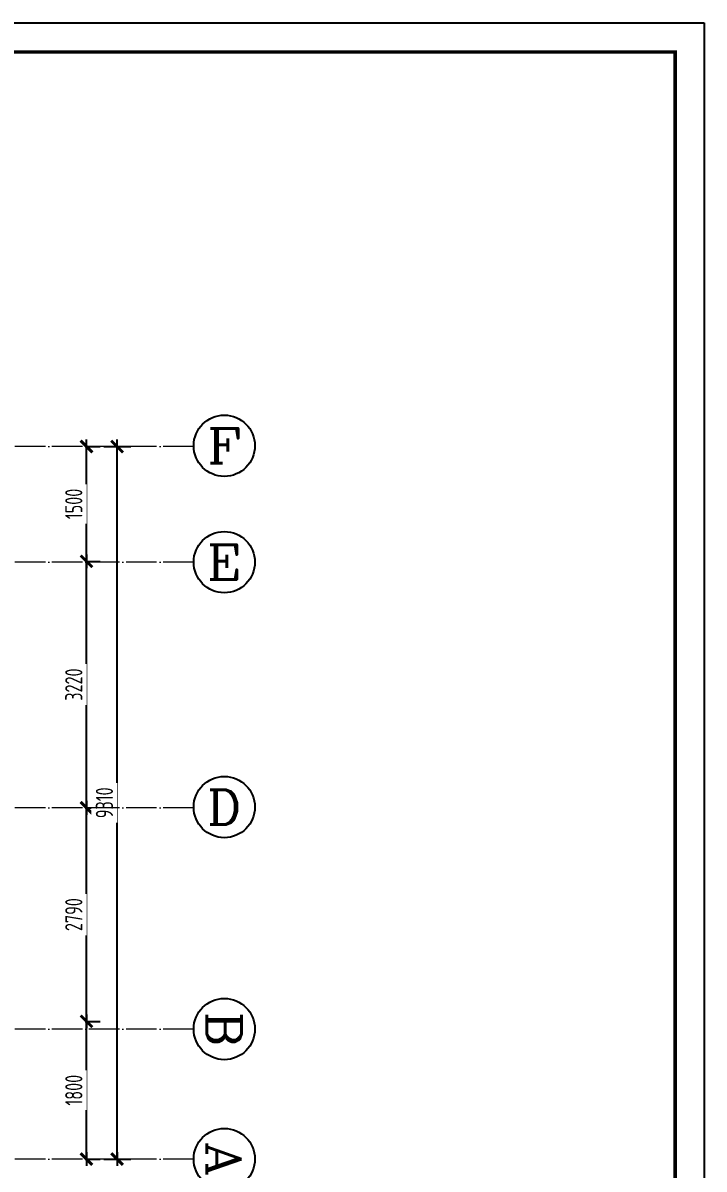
# Model space of a CAD drawing. Header units: inches. Extents: x -50945 to 250244, y -404780 to 18493.
# Drawn here: x 50639 to 59539, y -352325 to -337352 of the extents above; entities that cross this region are included whole.
import ezdxf
from ezdxf.enums import TextEntityAlignment as Align

# ---------------------------------------------------------------- set-up
doc = ezdxf.new("R2010")
doc.units = ezdxf.units.IN
doc.header["$MEASUREMENT"] = 0
doc.linetypes.add('DOTE', pattern=[2.42, 2, -0.2, 0.02, -0.2])
for name, color, linetype in [('15开关布置图-YJ', 2, 'Continuous'), ('AXIS', 1, 'Continuous'), ('AXIS_TEXT', 7, 'Continuous'), ('A图框', 7, 'Continuous'), ('D-ARCHI', 250, 'Continuous'), ('外标注', 50, 'Continuous')]:
    doc.layers.add(name, color=color, linetype=linetype)
doc.styles.add('_TCH_AXIS', font='COMPLEX', dxfattribs={"bigfont": 'GBCBIG'})
doc.styles.add('COMPLEX', font='COMPLEX')
doc.styles.add('HBA-DIMT', font='ARCHS.SHX', dxfattribs={"width": 0.8})
doc.dimstyles.new('HBA_40', dxfattribs={"dimscale": 50, "dimtxt": 2.5, "dimasz": 0.1, "dimexe": 2, "dimexo": 2.5, "dimgap": 0.6, "dimtad": 1, "dimdec": 0, "dimrnd": 5, "dimzin": 0, "dimtxsty": 'HBA-DIMT', "dimblk": 'HBA_DIMENSION_TICK', "dimblk1": 'HBA_DIMENSION_TICK', "dimblk2": 'HBA_DIMENSION_TICK', "dimcen": 0.125, "dimclrd": 44, "dimclre": 44, "dimclrt": 2, "dimadec": 0, "dimazin": 0, "dimtfac": 1, "dimtdec": 0, "dimtix": 1, "dimtmove": 1, "dimatfit": 3, "dimldrblk": 'HBA_Leader_Dot', "dimfxl": 0, "dimtvp": 1, "dimtfill": 1, "dimtolj": 1, "dimtzin": 0, "dimarcsym": 0})

# ---------------------------------------------------------------- blocks, each defined once
blk = doc.blocks.new('HBA_DIMENSION_TICK')
at = {"color": 0, "linetype": 'ByBlock'}
for p, q in [((-10, 0), (0, 0)), ((0, 0), (10, 0))]:
    blk.add_line(p, q, dxfattribs=at)
at = {"color": 50, "linetype": 'ByBlock'}
blk.add_solid([(-10, -7), (-7, -10), (7, 10), (10, 7)], dxfattribs=at)
blk = doc.blocks.new('*D412')
at = {"layer": 'Defpoints', "color": 0, "transparency": 16777216}
for p in [(51229, -350396), (51470, -350396), (51229, -352195)]:
    blk.add_point(p, dxfattribs=at)
at = {"layer": '外标注', "color": 44, "lineweight": -2, "transparency": 16777216}
for p, q in [((51454, -350396), (51650, -350396)), ((51470, -352186), (51470, -350405)), ((51454, -352195), (51650, -352195))]:
    blk.add_line(p, q, dxfattribs=at)
at = {"layer": '外标注', "color": 44, "lineweight": -2, "transparency": 16777216, "xscale": 9, "yscale": 9, "zscale": 9}
for p, rotation in [((51470, -350396), 90), ((51470, -352195), 270)]:
    blk.add_blockref('HBA_DIMENSION_TICK', p, dxfattribs=dict(at, rotation=rotation))
at = {"layer": '外标注', "color": 2, "transparency": 16777216, "insert": (51304, -351295), "char_height": 225, "attachment_point": 5, "rotation": 90, "style": 'HBA-DIMT', "bg_fill": 3, "box_fill_scale": 1.25, "bg_fill_color": 256, "bg_fill_true_color": 13158600, "bg_fill_transparency": 0}
blk.add_mtext('\\A1;1800', dxfattribs=at)
blk = doc.blocks.new('HBA_Leader_Dot')
at = {"color": 0, "linetype": 'ByBlock'}
blk.add_line((-5, 0), (-10, 0), dxfattribs=at)
at = {"color": 0, "linetype": 'ByBlock', "const_width": 5}
blk.add_lwpolyline([(-2.5, 0, 1), (2.5, 0, 1)], format="xyb", close=True, dxfattribs=at)
blk = doc.blocks.new('*D413')
at = {"layer": 'Defpoints', "color": 0, "transparency": 16777216}
for p in [(51229, -347606), (51470, -347606), (51229, -350396)]:
    blk.add_point(p, dxfattribs=at)
at = {"layer": '外标注', "color": 44, "lineweight": -2, "transparency": 16777216}
for p, q in [((51454, -347606), (51650, -347606)), ((51470, -350387), (51470, -347615)), ((51454, -350396), (51650, -350396))]:
    blk.add_line(p, q, dxfattribs=at)
at = {"layer": '外标注', "color": 44, "lineweight": -2, "transparency": 16777216, "xscale": 9, "yscale": 9, "zscale": 9}
for p, rotation in [((51470, -347606), 90), ((51470, -350396), 270)]:
    blk.add_blockref('HBA_DIMENSION_TICK', p, dxfattribs=dict(at, rotation=rotation))
at = {"layer": '外标注', "color": 2, "transparency": 16777216, "insert": (51304, -349001), "char_height": 225, "attachment_point": 5, "rotation": 90, "style": 'HBA-DIMT', "bg_fill": 3, "box_fill_scale": 1.25, "bg_fill_color": 256, "bg_fill_true_color": 13158600, "bg_fill_transparency": 0}
blk.add_mtext('\\A1;2790', dxfattribs=at)
blk = doc.blocks.new('*D414')
at = {"layer": 'Defpoints', "color": 0, "transparency": 16777216}
for p in [(51229, -344386), (51470, -344386), (51229, -347606)]:
    blk.add_point(p, dxfattribs=at)
at = {"layer": '外标注', "color": 44, "lineweight": -2, "transparency": 16777216}
for p, q in [((51454, -344386), (51650, -344386)), ((51470, -347597), (51470, -344395)), ((51454, -347606), (51650, -347606))]:
    blk.add_line(p, q, dxfattribs=at)
at = {"layer": '外标注', "color": 44, "lineweight": -2, "transparency": 16777216, "xscale": 9, "yscale": 9, "zscale": 9}
for p, rotation in [((51470, -344386), 90), ((51470, -347606), 270)]:
    blk.add_blockref('HBA_DIMENSION_TICK', p, dxfattribs=dict(at, rotation=rotation))
at = {"layer": '外标注', "color": 2, "transparency": 16777216, "insert": (51304, -345996), "char_height": 225, "attachment_point": 5, "rotation": 90, "style": 'HBA-DIMT', "bg_fill": 3, "box_fill_scale": 1.25, "bg_fill_color": 256, "bg_fill_true_color": 13158600, "bg_fill_transparency": 0}
blk.add_mtext('\\A1;3220', dxfattribs=at)
blk = doc.blocks.new('*D415')
at = {"layer": 'Defpoints', "color": 0, "transparency": 16777216}
for p in [(51229, -342886), (51470, -342886), (51229, -344386)]:
    blk.add_point(p, dxfattribs=at)
at = {"layer": '外标注', "color": 44, "lineweight": -2, "transparency": 16777216}
for p, q in [((51454, -342886), (51650, -342886)), ((51470, -344377), (51470, -342895)), ((51454, -344386), (51650, -344386))]:
    blk.add_line(p, q, dxfattribs=at)
at = {"layer": '外标注', "color": 44, "lineweight": -2, "transparency": 16777216, "xscale": 9, "yscale": 9, "zscale": 9}
for p, rotation in [((51470, -342886), 90), ((51470, -344386), 270)]:
    blk.add_blockref('HBA_DIMENSION_TICK', p, dxfattribs=dict(at, rotation=rotation))
at = {"layer": '外标注', "color": 2, "transparency": 16777216, "insert": (51304, -343636), "char_height": 225, "attachment_point": 5, "rotation": 90, "style": 'HBA-DIMT', "bg_fill": 3, "box_fill_scale": 1.25, "bg_fill_color": 256, "bg_fill_true_color": 13158600, "bg_fill_transparency": 0}
blk.add_mtext('\\A1;1500', dxfattribs=at)
blk = doc.blocks.new('*D416')
at = {"layer": 'Defpoints', "color": 0, "transparency": 16777216}
for p in [(51470, -342886), (51870, -342886), (51470, -352195)]:
    blk.add_point(p, dxfattribs=at)
at = {"layer": '外标注', "color": 44, "lineweight": -2, "transparency": 16777216}
for p, q in [((51695, -342886), (52050, -342886)), ((51870, -352186), (51870, -342895)), ((51695, -352195), (52050, -352195))]:
    blk.add_line(p, q, dxfattribs=at)
at = {"layer": '外标注', "color": 44, "lineweight": -2, "transparency": 16777216, "xscale": 9, "yscale": 9, "zscale": 9}
for p, rotation in [((51870, -342886), 90), ((51870, -352195), 270)]:
    blk.add_blockref('HBA_DIMENSION_TICK', p, dxfattribs=dict(at, rotation=rotation))
at = {"layer": '外标注', "color": 2, "transparency": 16777216, "insert": (51704, -347540), "char_height": 225, "attachment_point": 5, "rotation": 90, "style": 'HBA-DIMT', "bg_fill": 3, "box_fill_scale": 1.25, "bg_fill_color": 256, "bg_fill_true_color": 13158600, "bg_fill_transparency": 0}
blk.add_mtext('\\A1;9310', dxfattribs=at)
blk = doc.blocks.new('_AXISO')
blk.add_circle((0, 0), 0.5)
at = {"layer": 'AXIS_TEXT', "style": 'COMPLEX', "width": 1.041667}
blk.add_attdef('A', text='', height=0.56, dxfattribs=at).set_placement((-0.25, -0.28), (0.25, -0.28), align=Align.FIT)
blk = doc.blocks.new('gegeg')
at = {"layer": 'A图框'}
blk.add_lwpolyline([(162587, -39218), (162587, -60008), (133187, -60008), (133187, -39218)], close=True, dxfattribs=at)
at = {"layer": 'A图框', "const_width": 42}
blk.add_lwpolyline([(133537, -40125), (133537, -39568), (162237, -39568), (162237, -57908)], dxfattribs=at)

msp = doc.modelspace()

# ---------------------------------------------------------------- block references
at = {"layer": 'AXIS'}
ref = msp.add_blockref('_AXISO', (53270.5, -342876.05), dxfattribs=dict(at, xscale=800, yscale=800, zscale=800))
ref.add_attrib('A', 'F', dxfattribs={"layer": 'AXIS_TEXT', "height": 452.55, "style": '_TCH_AXIS', "width": 1.3125}).set_placement((53044.22, -343102.32), (53496.77, -343102.32), align=Align.FIT)
ref = msp.add_blockref('_AXISO', (53270.5, -344396.29), dxfattribs=dict(at, xscale=800, yscale=800, zscale=800))
ref.add_attrib('A', 'E', dxfattribs={"layer": 'AXIS_TEXT', "height": 452.55, "style": '_TCH_AXIS', "width": 1.3125}).set_placement((53044.22, -344622.56), (53496.77, -344622.56), align=Align.FIT)
ref = msp.add_blockref('_AXISO', (53270.5, -347596.06), dxfattribs=dict(at, xscale=800, yscale=800, zscale=800))
ref.add_attrib('A', 'D', dxfattribs={"layer": 'AXIS_TEXT', "height": 452.55, "style": '_TCH_AXIS', "width": 1.235294}).set_placement((53044.22, -347822.33), (53496.77, -347822.33), align=Align.FIT)
ref = msp.add_blockref('_AXISO', (53270.5, -350496.29), dxfattribs=dict(at, xscale=800, yscale=800, zscale=800, rotation=270))
ref.add_attrib('A', 'B', dxfattribs={"layer": 'AXIS_TEXT', "height": 452.55, "rotation": 270, "style": '_TCH_AXIS', "width": 1.235294}).set_placement((53044.22, -350270.02), (53044.22, -350722.56), align=Align.FIT)
ref = msp.add_blockref('_AXISO', (53270.5, -352194.62), dxfattribs=dict(at, xscale=800, yscale=800, zscale=800, rotation=270))
ref.add_attrib('A', 'A', dxfattribs={"layer": 'AXIS_TEXT', "height": 452.55, "rotation": 270, "style": '_TCH_AXIS', "width": 1.166667}).set_placement((53044.22, -351968.35), (53044.22, -352420.9), align=Align.FIT)

# ---------------------------------------------------------------- dimensions: what is measured, and where the dimension line sits
at = {"layer": '外标注'}
dim = msp.add_linear_dim(base=(51470.5, -350396.29), p1=(51228.72, -352194.62), p2=(51228.72, -350396.29), angle=270, dimstyle='HBA_40', override={"dimscale": 90, "dimfxl": 200, "dimfxlon": 1}, dxfattribs=at)
dim.commit()
dim.dimension.update_dxf_attribs({"geometry": '*D412', "text_midpoint": (51304, -351295.46)})

# ---------------------------------------------------------------- next in the draw order: dimensions: what is measured, and where the dimension line sits
dim = msp.add_linear_dim(base=(51470.5, -347606.29), p1=(51228.72, -350396.29), p2=(51228.72, -347606.29), angle=270, dimstyle='HBA_40', override={"dimscale": 90, "dimfxl": 200, "dimfxlon": 1}, dxfattribs=at)
dim.commit()
dim.dimension.update_dxf_attribs({"geometry": '*D413', "text_midpoint": (51304, -349001.29)})

# ---------------------------------------------------------------- next in the draw order: dimensions: what is measured, and where the dimension line sits
dim = msp.add_linear_dim(base=(51470.5, -344386.29), p1=(51228.72, -347606.29), p2=(51228.72, -344386.29), angle=270, dimstyle='HBA_40', override={"dimscale": 90, "dimfxl": 200, "dimfxlon": 1}, dxfattribs=at)
dim.commit()
dim.dimension.update_dxf_attribs({"geometry": '*D414', "text_midpoint": (51304, -345996.29)})

# ---------------------------------------------------------------- next in the draw order: dimensions: what is measured, and where the dimension line sits
dim = msp.add_linear_dim(base=(51470.5, -342886.05), p1=(51228.72, -344386.29), p2=(51228.72, -342886.05), angle=270, dimstyle='HBA_40', override={"dimscale": 90, "dimfxl": 200, "dimfxlon": 1}, dxfattribs=at)
dim.commit()
dim.dimension.update_dxf_attribs({"geometry": '*D415', "text_midpoint": (51304, -343636.17)})

# ---------------------------------------------------------------- next in the draw order: dimensions: what is measured, and where the dimension line sits
dim = msp.add_linear_dim(base=(51870.5, -342886.05), p1=(51470.5, -352194.62), p2=(51470.5, -342886.05), angle=90, dimstyle='HBA_40', override={"dimscale": 90, "dimfxl": 200, "dimfxlon": 1}, dxfattribs=at)
dim.commit()
dim.dimension.update_dxf_attribs({"geometry": '*D416', "text_midpoint": (51704, -347540.33)})

# ---------------------------------------------------------------- next in the draw order: linework, layer by layer
at = {"layer": 'D-ARCHI', "color": 251, "linetype": 'DOTE', "lineweight": 5, "ltscale": 200}
for p, q in [((52870.5, -342886.05), (32543.24, -342886.05)), ((52870.5, -344396.29), (32530.5, -344396.29)), ((52870.5, -347606.29), (32543.24, -347606.29)), ((52870.5, -350496.29), (32543.24, -350496.29)), ((52870.5, -352194.62), (32543.24, -352194.62))]:
    msp.add_line(p, q, dxfattribs=at)

# ---------------------------------------------------------------- next in the draw order: block references
at = {"layer": '15开关布置图-YJ', "color": 2, "xscale": 1.081091401797356, "yscale": 1.081091401797356, "zscale": 1.081091401797356}
msp.add_blockref('gegeg', (-116232.48, -294954.08), dxfattribs=at)

doc.saveas('drawing.dxf')
